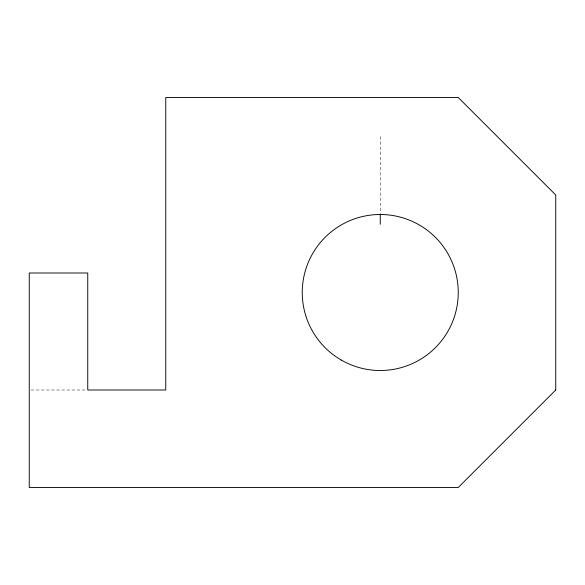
<?xml version="1.0" encoding="UTF-8"?>
<svg xmlns="http://www.w3.org/2000/svg" width="585" height="585" viewBox="0 0 585 585"><rect width="100%" height="100%" fill="white"/><g stroke="black" fill="none" stroke-linecap="round" stroke-linejoin="round"><path stroke-width="0.44" stroke-dasharray="2.92 2.19" d="M31.078 389.998L86.836 389.998M380.25 136.502L380.25 213.686"/><path stroke-width="0.88" d="M380.25 214.498L380.25 224.252M555.75 389.998L458.252 487.502L29.25 487.502L29.25 272.998L87.75 272.998L87.75 389.998L165.752 389.998L165.752 97.498L458.252 97.498L555.75 195.002L555.75 389.998M341.252 360.053A78.002 78.002 0 0 0 458.252 292.5A78.002 78.002 0 0 0 341.252 224.947A78.002 78.002 0 0 0 341.252 360.053"/></g></svg>
